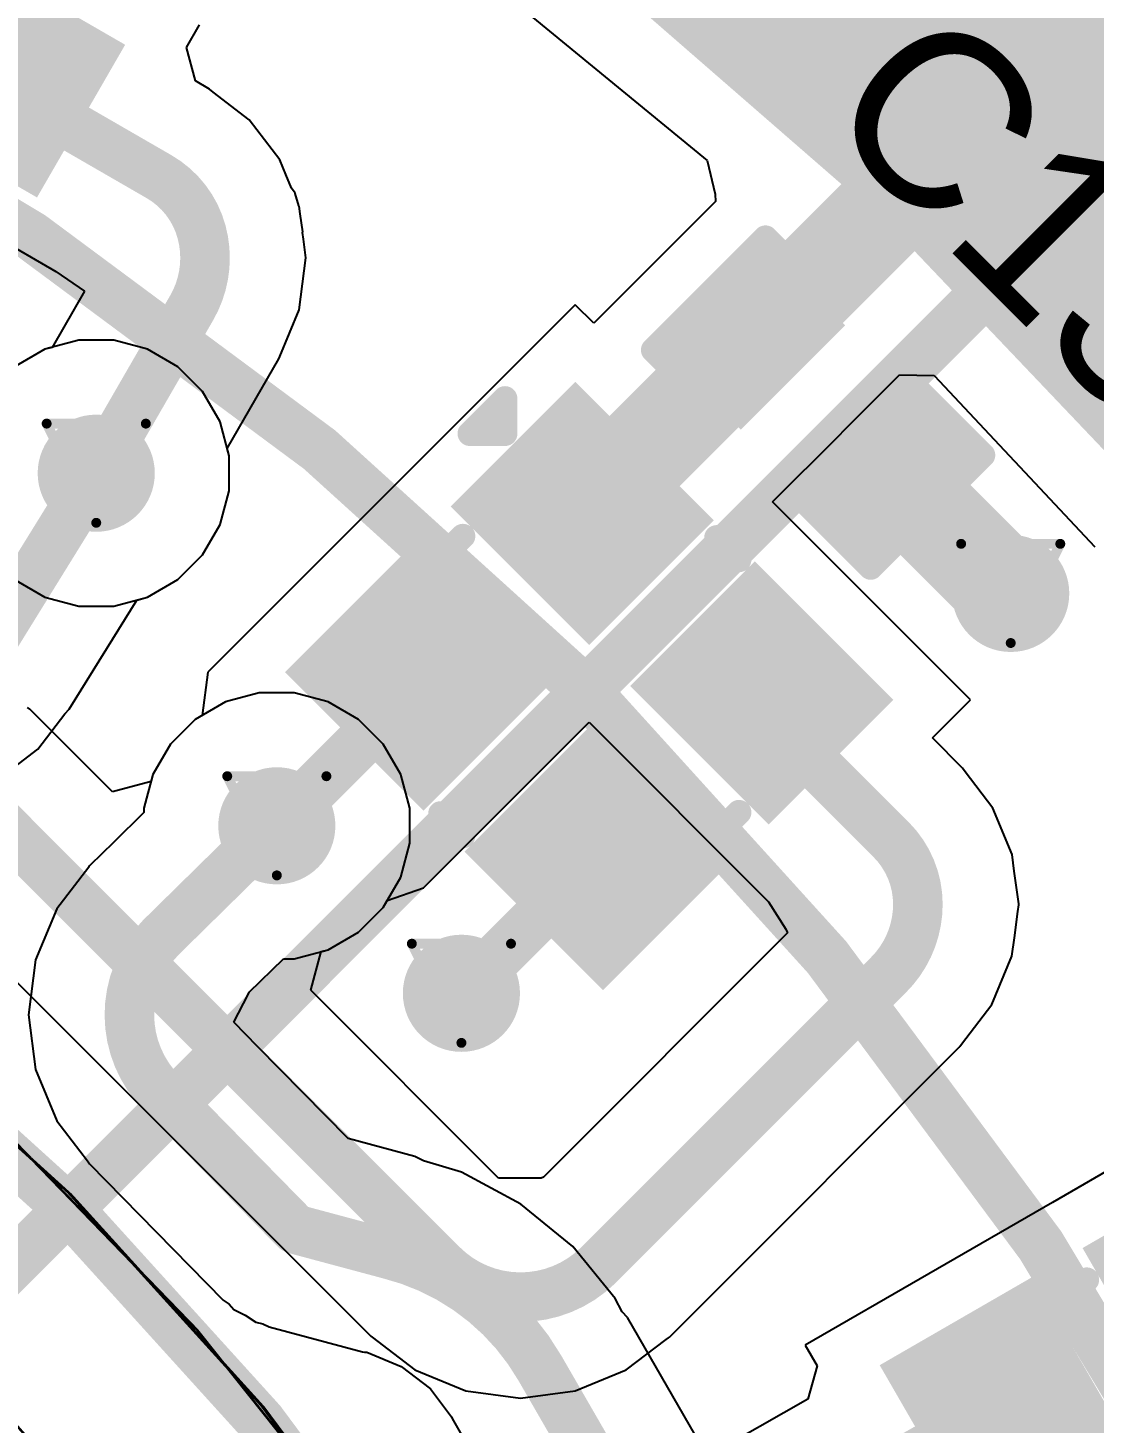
# Model space of a CAD drawing. Header units: inches. Extents: x -18 to 217, y -14 to 159.
# Drawn here: x 46.21 to 51.67, y 28.97 to 36.12 of the extents above; entities that cross this region are included whole.
import ezdxf

# ---------------------------------------------------------------- set-up
doc = ezdxf.new("R2010")
doc.units = ezdxf.units.IN
for name, color, linetype in [('Bottom Layer', 5, 'Continuous'), ('Dimension', 6, 'Continuous'), ('Drill Drawing', 1, 'Continuous'), ('Fabrication', 76, 'Continuous'), ('Mechanical 4', 56, 'Continuous'), ('Top Layer', 1, 'Continuous'), ('Top Overlay', 2, 'Continuous'), ('Top Paste', 8, 'Continuous'), ('Top Solder', 216, 'Continuous'), ('Via Holes', 16, 'Continuous')]:
    doc.layers.add(name, color=color, linetype=linetype)
doc.styles.add('Arial', font='', dxfattribs={"height": 0.2})
doc.styles.get('Arial').set_extended_font_data('Arial')

# ---------------------------------------------------------------- blocks, each defined once
blk = doc.blocks.new('SK6812_EC20_42')
at = {"layer": 'Top Layer'}
for points in [[(-1.04999917, 0.95000191), (-0.24999823, 0.95000191), (-0.24999823, 0.25000077), (-1.04999917, 0.25000077)], [(0.25000077, 0.9499993699999999), (1.05000171, 0.9499993699999999), (1.05000171, 0.24999823), (0.25000077, 0.24999823)], [(-1.04999917, -0.24999823), (-0.24999823, -0.24999823), (-0.24999823, -0.9499993699999999), (-1.04999917, -0.9499993699999999)], [(0.25000077, -0.24999823), (1.05000171, -0.24999823), (1.05000171, -0.9499993699999999), (0.25000077, -0.9499993699999999)]]:
    blk.add_hatch(color=1, dxfattribs=at).paths.add_polyline_path(points)
at = {"layer": 'Top Paste'}
for points in [[(-1.04999917, 0.95000191), (-0.24999823, 0.95000191), (-0.24999823, 0.25000077), (-1.04999917, 0.25000077)], [(0.25000077, 0.9499993699999999), (1.05000171, 0.9499993699999999), (1.05000171, 0.24999823), (0.25000077, 0.24999823)], [(-1.04999917, -0.24999823), (-0.24999823, -0.24999823), (-0.24999823, -0.9499993699999999), (-1.04999917, -0.9499993699999999)], [(0.25000077, -0.24999823), (1.05000171, -0.24999823), (1.05000171, -0.9499993699999999), (0.25000077, -0.9499993699999999)]]:
    blk.add_hatch(color=8, dxfattribs=at).paths.add_polyline_path(points)
at = {"layer": 'Top Solder'}
for points in [[(-1.15159917, 1.05160191), (-0.14839823, 1.05160191), (-0.14839823, 0.14840077), (-1.15159917, 0.14840077)], [(0.14840077, 1.05159937), (1.15160171, 1.05159937), (1.15160171, 0.14839823), (0.14840077, 0.14839823)], [(-1.15159917, -0.14839823), (-0.14839823, -0.14839823), (-0.14839823, -1.05159937), (-1.15159917, -1.05159937)], [(0.14840077, -0.14839823), (1.15160171, -0.14839823), (1.15160171, -1.05159937), (0.14840077, -1.05159937)]]:
    blk.add_hatch(color=216, dxfattribs=at).paths.add_polyline_path(points)
at = {"layer": 'Top Overlay', "const_width": 0.127}
for points in [[(0.0762, 1.00000054), (-0.085598, 1.00000054)], [(-0.999998, 0.0762), (-0.999998, -0.08560054)], [(0.999998, 0.0762), (0.999998, -0.08560054)], [(1.3462, -0.4826), (1.2192, -0.6096)], [(1.3462, -0.4826), (1.3462, -0.7365974599999999)], [(1.2192, -0.6096), (1.3462, -0.7365974599999999)], [(0.0762, -0.999998), (-0.08560054, -0.999998)]]:
    blk.add_lwpolyline(points, dxfattribs=at)
at = {"layer": 'Top Overlay', "const_width": 0.0635}
for points in [[(-0.117348, 1.00000054, 1), (-0.053848, 1.00000054, 1)], [(0.04445, 1.00000054, 1), (0.10795, 1.00000054, 1)], [(-1.031748, 0.0762, 1), (-0.968248, 0.0762, 1)], [(0.968248, 0.0762, 1), (1.031748, 0.0762, 1)], [(-1.031748, -0.08560054, 1), (-0.968248, -0.08560054, 1)], [(0.968248, -0.08560054, 1), (1.031748, -0.08560054, 1)], [(1.31445, -0.4826, 1), (1.37795, -0.4826, 1)], [(1.31445, -0.4826, 1), (1.37795, -0.4826, 1)], [(1.18745, -0.6096, 1), (1.25095, -0.6096, 1)], [(1.18745, -0.6096, 1), (1.25095, -0.6096, 1)], [(1.31445, -0.7365974599999999, 1), (1.37795, -0.7365974599999999, 1)], [(1.31445, -0.7365974599999999, 1), (1.37795, -0.7365974599999999, 1)], [(-0.11735054, -0.999998, 1), (-0.05385054, -0.999998, 1)], [(0.04445, -0.999998, 1), (0.10795, -0.999998, 1)]]:
    blk.add_lwpolyline(points, format="xyb", close=True, dxfattribs=at)
blk = doc.blocks.new('SK6812_EC20_43')
at = {"layer": 'Top Layer'}
for points in [[(-1.04999917, 0.95000191), (-0.24999823, 0.95000191), (-0.24999823, 0.25000077), (-1.04999917, 0.25000077)], [(0.24999823, 0.95000191), (1.04999917, 0.95000191), (1.04999917, 0.25000077), (0.24999823, 0.25000077)], [(-1.04999917, -0.24999823), (-0.24999823, -0.24999823), (-0.24999823, -0.9499993699999999), (-1.04999917, -0.9499993699999999)], [(0.25000077, -0.24999823), (1.05000171, -0.24999823), (1.05000171, -0.9499993699999999), (0.25000077, -0.9499993699999999)]]:
    blk.add_hatch(color=1, dxfattribs=at).paths.add_polyline_path(points)
at = {"layer": 'Top Paste'}
for points in [[(-1.04999917, 0.95000191), (-0.24999823, 0.95000191), (-0.24999823, 0.25000077), (-1.04999917, 0.25000077)], [(0.24999823, 0.95000191), (1.04999917, 0.95000191), (1.04999917, 0.25000077), (0.24999823, 0.25000077)], [(-1.04999917, -0.24999823), (-0.24999823, -0.24999823), (-0.24999823, -0.9499993699999999), (-1.04999917, -0.9499993699999999)], [(0.25000077, -0.24999823), (1.05000171, -0.24999823), (1.05000171, -0.9499993699999999), (0.25000077, -0.9499993699999999)]]:
    blk.add_hatch(color=8, dxfattribs=at).paths.add_polyline_path(points)
at = {"layer": 'Top Solder'}
for points in [[(-1.15159917, 1.05160191), (-0.14839823, 1.05160191), (-0.14839823, 0.14840077), (-1.15159917, 0.14840077)], [(0.14839823, 1.05160191), (1.15159917, 1.05160191), (1.15159917, 0.14840077), (0.14839823, 0.14840077)], [(-1.15159917, -0.14839823), (-0.14839823, -0.14839823), (-0.14839823, -1.05159937), (-1.15159917, -1.05159937)], [(0.14840077, -0.14839823), (1.15160171, -0.14839823), (1.15160171, -1.05159937), (0.14840077, -1.05159937)]]:
    blk.add_hatch(color=216, dxfattribs=at).paths.add_polyline_path(points)
at = {"layer": 'Top Overlay', "const_width": 0.127}
for points in [[(0.0762, 1.00000054), (-0.08560054, 1.00000054)], [(-0.999998, 0.0762), (-0.999998, -0.08560054)], [(0.999998, 0.0762), (0.999998, -0.08560054)], [(1.3462, -0.4826), (1.2192, -0.6096)], [(1.3462, -0.4826), (1.34620254, -0.7366)], [(1.2192, -0.6096), (1.34620254, -0.7366)], [(0.0762, -0.999998), (-0.08560054, -0.999998)]]:
    blk.add_lwpolyline(points, dxfattribs=at)
at = {"layer": 'Top Overlay', "const_width": 0.0635}
for points in [[(-0.11735054, 1.00000054, 1), (-0.05385054, 1.00000054, 1)], [(0.04445, 1.00000054, 1), (0.10795, 1.00000054, 1)], [(-1.031748, 0.0762, 1), (-0.968248, 0.0762, 1)], [(0.968248, 0.0762, 1), (1.031748, 0.0762, 1)], [(-1.031748, -0.08560054, 1), (-0.968248, -0.08560054, 1)], [(0.968248, -0.08560054, 1), (1.031748, -0.08560054, 1)], [(1.31445, -0.4826, 1), (1.37795, -0.4826, 1)], [(1.31445, -0.4826, 1), (1.37795, -0.4826, 1)], [(1.18745, -0.6096, 1), (1.25095, -0.6096, 1)], [(1.18745, -0.6096, 1), (1.25095, -0.6096, 1)], [(1.31445254, -0.7366, 1), (1.37795254, -0.7366, 1)], [(1.31445254, -0.7366, 1), (1.37795254, -0.7366, 1)], [(-0.11735054, -0.999998, 1), (-0.05385054, -0.999998, 1)], [(0.04445, -0.999998, 1), (0.10795, -0.999998, 1)]]:
    blk.add_lwpolyline(points, format="xyb", close=True, dxfattribs=at)
blk = doc.blocks.new('SK6812_EC20_44')
at = {"layer": 'Top Layer'}
for points in [[(-1.04999917, 0.95000191), (-0.24999823, 0.95000191), (-0.24999823, 0.25000077), (-1.04999917, 0.25000077)], [(0.25000077, 0.9499993699999999), (1.05000171, 0.9499993699999999), (1.05000171, 0.24999823), (0.25000077, 0.24999823)], [(-1.04999917, -0.24999823), (-0.24999823, -0.24999823), (-0.24999823, -0.9499993699999999), (-1.04999917, -0.9499993699999999)], [(0.25000077, -0.24999823), (1.05000171, -0.24999823), (1.05000171, -0.9499993699999999), (0.25000077, -0.9499993699999999)]]:
    blk.add_hatch(color=1, dxfattribs=at).paths.add_polyline_path(points)
at = {"layer": 'Top Paste'}
for points in [[(-1.04999917, 0.95000191), (-0.24999823, 0.95000191), (-0.24999823, 0.25000077), (-1.04999917, 0.25000077)], [(0.25000077, 0.9499993699999999), (1.05000171, 0.9499993699999999), (1.05000171, 0.24999823), (0.25000077, 0.24999823)], [(-1.04999917, -0.24999823), (-0.24999823, -0.24999823), (-0.24999823, -0.9499993699999999), (-1.04999917, -0.9499993699999999)], [(0.25000077, -0.24999823), (1.05000171, -0.24999823), (1.05000171, -0.9499993699999999), (0.25000077, -0.9499993699999999)]]:
    blk.add_hatch(color=8, dxfattribs=at).paths.add_polyline_path(points)
at = {"layer": 'Top Solder'}
for points in [[(-1.15159917, 1.05160191), (-0.14839823, 1.05160191), (-0.14839823, 0.14840077), (-1.15159917, 0.14840077)], [(0.14840077, 1.05159937), (1.15160171, 1.05159937), (1.15160171, 0.14839823), (0.14840077, 0.14839823)], [(-1.15159917, -0.14839823), (-0.14839823, -0.14839823), (-0.14839823, -1.05159937), (-1.15159917, -1.05159937)], [(0.14840077, -0.14839823), (1.15160171, -0.14839823), (1.15160171, -1.05159937), (0.14840077, -1.05159937)]]:
    blk.add_hatch(color=216, dxfattribs=at).paths.add_polyline_path(points)
at = {"layer": 'Top Overlay', "const_width": 0.127}
for points in [[(0.0762, 1.00000054), (-0.085598, 1.00000054)], [(-0.999998, 0.0762), (-0.999998, -0.08560054)], [(0.999998, 0.0762), (0.999998, -0.08560054)], [(1.3462, -0.4826), (1.2192, -0.6096)], [(1.3462, -0.4826), (1.3462, -0.7365974599999999)], [(1.3462, -0.7365974599999999), (1.2192, -0.6096)], [(0.0762, -0.999998), (-0.08560054, -0.999998)]]:
    blk.add_lwpolyline(points, dxfattribs=at)
at = {"layer": 'Top Overlay', "const_width": 0.0635}
for points in [[(-0.117348, 1.00000054, 1), (-0.053848, 1.00000054, 1)], [(0.04445, 1.00000054, 1), (0.10795, 1.00000054, 1)], [(-1.031748, 0.0762, 1), (-0.968248, 0.0762, 1)], [(0.968248, 0.0762, 1), (1.031748, 0.0762, 1)], [(-1.031748, -0.08560054, 1), (-0.968248, -0.08560054, 1)], [(0.968248, -0.08560054, 1), (1.031748, -0.08560054, 1)], [(1.31445, -0.4826, 1), (1.37795, -0.4826, 1)], [(1.31445, -0.4826, 1), (1.37795, -0.4826, 1)], [(1.18745, -0.6096, 1), (1.25095, -0.6096, 1)], [(1.18745, -0.6096, 1), (1.25095, -0.6096, 1)], [(1.31445, -0.7365974599999999, 1), (1.37795, -0.7365974599999999, 1)], [(1.31445, -0.7365974599999999, 1), (1.37795, -0.7365974599999999, 1)], [(-0.11735054, -0.999998, 1), (-0.05385054, -0.999998, 1)], [(0.04445, -0.999998, 1), (0.10795, -0.999998, 1)]]:
    blk.add_lwpolyline(points, format="xyb", close=True, dxfattribs=at)
blk = doc.blocks.new('C___0402_81')
at = {"layer": 'Top Layer'}
for points in [[(-0.6985050799999999, -0.31749746), (-0.6985050799999999, 0.31750254), (-0.2413050799999999, 0.31750254), (-0.24130508, -0.31749746)], [(0.24129746, -0.31749746), (0.24129746, 0.31750254), (0.69849746, 0.31750254), (0.69849746, -0.31749746)]]:
    blk.add_hatch(color=1, dxfattribs=at).paths.add_polyline_path(points)
at = {"layer": 'Top Paste'}
for points in [[(-0.6985050799999999, -0.31749746), (-0.6985050799999999, 0.31750254), (-0.2413050799999999, 0.31750254), (-0.24130508, -0.31749746)], [(0.24129746, -0.31749746), (0.24129746, 0.31750254), (0.69849746, 0.31750254), (0.69849746, -0.31749746)]]:
    blk.add_hatch(color=8, dxfattribs=at).paths.add_polyline_path(points)
at = {"layer": 'Top Solder'}
for points in [[(-0.75850496, -0.37749734), (-0.75850496, 0.37750242), (-0.1813051999999999, 0.37750242), (-0.1813052, -0.37749734)], [(0.18129758, -0.37749734), (0.18129758, 0.37750242), (0.7584973399999999, 0.37750242), (0.7584973399999999, -0.37749734)]]:
    blk.add_hatch(color=216, dxfattribs=at).paths.add_polyline_path(points)
at = {"layer": 'Top Overlay', "const_width": 0.127}
for points in [[(-0.27940254, 0.40639746), (-0.7874050799999999, 0.40640254)], [(-0.7874050799999999, 0.40640254), (-0.7874050799999999, -0.40640508)], [(0.7874, 0.4064), (0.27940254, 0.40640508)], [(0.7874, 0.4064), (0.7874, -0.4064)], [(-0.2794, -0.4064), (-0.7874050799999999, -0.40640508)], [(0.7874, -0.4064), (0.27939492, -0.40639746)]]:
    blk.add_lwpolyline(points, dxfattribs=at)
at = {"layer": 'Top Overlay', "const_width": 0.0635}
for points in [[(-0.8191550799999999, 0.40640254, 1), (-0.75565508, 0.40640254, 1)], [(-0.8191550799999999, 0.40640254, 1), (-0.75565508, 0.40640254, 1)], [(-0.31115254, 0.40639746, 1), (-0.24765254, 0.40639746, 1)], [(0.24765254, 0.40640508, 1), (0.31115254, 0.40640508, 1)], [(0.7556499999999999, 0.4064, 1), (0.8191499999999999, 0.4064, 1)], [(0.7556499999999999, 0.4064, 1), (0.8191499999999999, 0.4064, 1)], [(-0.8191550799999999, -0.40640508, 1), (-0.75565508, -0.40640508, 1)], [(-0.8191550799999999, -0.40640508, 1), (-0.75565508, -0.40640508, 1)], [(-0.31115, -0.4064, 1), (-0.24765, -0.4064, 1)], [(0.24764492, -0.40639746, 1), (0.31114492, -0.40639746, 1)], [(0.7556499999999999, -0.4064, 1), (0.8191499999999999, -0.4064, 1)], [(0.7556499999999999, -0.4064, 1), (0.8191499999999999, -0.4064, 1)]]:
    blk.add_lwpolyline(points, format="xyb", close=True, dxfattribs=at)

msp = doc.modelspace()

# ---------------------------------------------------------------- hatches: boundary and pattern name
at = {"layer": 'Bottom Layer'}
h = msp.add_hatch(color=5, dxfattribs=at)
edge = h.paths.add_edge_path()
edge.add_arc((46.56091525999999, 33.84036665999999), 0.2999994, 0, 360)
h = msp.add_hatch(color=5, dxfattribs=at)
edge = h.paths.add_edge_path()
edge.add_arc((51.24579032, 33.22461732), 0.2999994, 0, 360)
h = msp.add_hatch(color=5, dxfattribs=at)
edge = h.paths.add_edge_path()
edge.add_arc((47.486062, 32.0342641), 0.2999994, 0, 360)
h = msp.add_hatch(color=5, dxfattribs=at)
edge = h.paths.add_edge_path()
edge.add_arc((48.4317548, 31.176468), 0.2999994, 0, 360)
at = {"layer": 'Top Layer'}
h = msp.add_hatch(color=1, dxfattribs=at)
edge = h.paths.add_edge_path()
edge.add_arc((46.56091525999999, 33.84036665999999), 0.2999994, 0, 360)
h = msp.add_hatch(color=1, dxfattribs=at)
edge = h.paths.add_edge_path()
edge.add_arc((51.24579032, 33.22461732), 0.2999994, 0, 360)
h = msp.add_hatch(color=1, dxfattribs=at)
edge = h.paths.add_edge_path()
edge.add_arc((47.486062, 32.0342641), 0.2999994, 0, 360)
h = msp.add_hatch(color=1, dxfattribs=at)
edge = h.paths.add_edge_path()
edge.add_arc((48.4317548, 31.176468), 0.2999994, 0, 360)
at = {"layer": 'Via Holes'}
h = msp.add_hatch(color=7, dxfattribs=at)
edge = h.paths.add_edge_path()
edge.add_arc((46.56091525999999, 33.84036665999999), 0.1499997, 0, 360)
h = msp.add_hatch(color=7, dxfattribs=at)
edge = h.paths.add_edge_path()
edge.add_arc((51.24579032, 33.22461732), 0.1499997, 0, 360)
h = msp.add_hatch(color=7, dxfattribs=at)
edge = h.paths.add_edge_path()
edge.add_arc((47.486062, 32.0342641), 0.1499997, 0, 360)
h = msp.add_hatch(color=7, dxfattribs=at)
edge = h.paths.add_edge_path()
edge.add_arc((48.4317548, 31.176468), 0.1499997, 0, 360)

# ---------------------------------------------------------------- linework, layer by layer
at = {"layer": 'Bottom Layer'}
for p, q in [((46.47126088, 34.52136606), (46.29805828, 34.47495772)), ((46.65056964, 34.52136606), (46.47126088, 34.52136606)), ((46.82377224, 34.47495772), (46.65056964, 34.52136606)), ((46.29805828, 34.47495772), (46.1427703, 34.38530333999999)), ((46.97906021999999, 34.38530333999999), (46.82377224, 34.47495772)), ((47.10585193999999, 34.25851161999999), (46.97906021999999, 34.38530333999999)), ((47.19550632, 34.10322364), (47.10585193999999, 34.25851161999999)), ((47.24191465999999, 33.93002104), (47.19550632, 34.10322364)), ((47.24191465999999, 33.75071228), (47.24191465999999, 33.93002104)), ((47.19550632, 33.57750968), (47.24191465999999, 33.75071228)), ((47.10585193999999, 33.42222169999999), (47.19550632, 33.57750968)), ((46.97906021999999, 33.29542997999999), (47.10585193999999, 33.42222169999999)), ((46.82377224, 33.2057756), (46.97906021999999, 33.29542997999999)), ((46.42257162, 32.63246966), (46.76809798, 33.19085818)), ((46.76809798, 33.19085818), (46.82377224, 33.2057756)), ((47.22320501999999, 32.66885516), (47.06791704, 32.57920078)), ((47.39640762, 32.7152635), (47.22320501999999, 32.66885516)), ((47.57571638, 32.7152635), (47.39640762, 32.7152635)), ((47.74891897999999, 32.66885516), (47.57571638, 32.7152635)), ((47.90420696, 32.57920078), (47.74891897999999, 32.66885516)), ((46.26114446, 32.42728846), (46.40006975999999, 32.60833966)), ((46.40006975999999, 32.60833966), (46.42257162, 32.63246966)), ((47.06791704, 32.57920078), (46.94112532, 32.45240906)), ((48.03099868, 32.45240906), (47.90420696, 32.57920078)), ((46.94112532, 32.45240906), (46.85147094, 32.29712108)), ((48.12065306, 32.29712108), (48.03099868, 32.45240906)), ((46.0366491, 32.25502566), (46.26114446, 32.42728846)), ((46.85147094, 32.29712108), (46.8050626, 32.12391848)), ((48.1670614, 32.12391848), (48.12065306, 32.29712108)), ((46.8050626, 32.10316922), (46.64867226, 31.94947635999999)), ((46.8050626, 32.12391848), (46.8050626, 32.10316922)), ((48.1670614, 31.94460972), (48.1670614, 32.12391848)), ((46.64867226, 31.94947635999999), (46.52963516, 31.83250428)), ((48.12065306, 31.77140712), (48.1670614, 31.94460972)), ((46.52260952, 31.82217156), (46.35883794, 31.60874806)), ((46.52374998, 31.82384796), (46.52260952, 31.82217156)), ((46.52633062, 31.82943088), (46.52305655999999, 31.82452614)), ((46.52305655999999, 31.82452614), (46.52374998, 31.82384796)), ((46.52803496, 31.83056372), (46.52633062, 31.82943088)), ((46.52963516, 31.83250428), (46.52803496, 31.83056372)), ((48.03099868, 31.61611914), (48.12065306, 31.77140712)), ((46.35883794, 31.60874806), (46.25044344, 31.34705694)), ((47.90420696, 31.48932742), (48.03099868, 31.61611914)), ((47.74891897999999, 31.39967304), (47.90420696, 31.48932742)), ((47.57571638, 31.3532647), (47.74891897999999, 31.39967304)), ((46.25044344, 31.34705694), (46.2134712, 31.06622692)), ((47.34494214, 31.1813321), (47.5198948, 31.3532647)), ((47.5198948, 31.3532647), (47.57571638, 31.3532647)), ((47.2661488, 31.02812692), (47.3389325, 31.17031357999999)), ((47.3389325, 31.17031357999999), (47.34494214, 31.1813321)), ((46.2134712, 31.06622692), (46.25044344, 30.78539689999999)), ((47.38767256, 30.90432478), (47.2661488, 31.02812692)), ((47.85146894, 30.43184414), (47.38767256, 30.90432478)), ((46.25044344, 30.78539689999999), (46.35883794, 30.52370578)), ((46.35883794, 30.52370578), (46.51687166, 30.31775495999999)), ((48.1929694, 30.34033302), (47.85146894, 30.43184414)), ((46.51687166, 30.31775495999999), (46.52688942, 30.30245908)), ((46.52688942, 30.30245908), (47.211234, 29.60530019999999)), ((48.23734574, 30.31844838), (48.1929694, 30.34033302)), ((48.43187926, 30.25943656), (48.23734574, 30.31844838)), ((48.73556165999999, 30.09711278), (48.43187926, 30.25943656)), ((49.0017435, 29.87866516), (48.73556165999999, 30.09711278)), ((49.22019112, 29.61248332), (49.0017435, 29.87866516)), ((47.211234, 29.60530019999999), (47.24143714, 29.58471096)), ((49.25603814, 29.5454197), (49.22019112, 29.61248332)), ((47.24143714, 29.58471096), (47.26554427999999, 29.55722054)), ((47.26554427999999, 29.55722054), (47.3241878, 29.5283001)), ((47.3241878, 29.5283001), (47.37821868, 29.49146756)), ((49.28217982, 29.51561026), (49.25603814, 29.5454197)), ((50.9787398, 26.57708934), (49.28217982, 29.51561026)), ((47.37821868, 29.49146756), (47.4140149, 29.4840025)), ((47.4140149, 29.4840025), (47.44679614, 29.46783539999999)), ((47.44679614, 29.46783539999999), (47.9248343, 29.33973304)), ((47.9248343, 29.33973304), (47.93568264, 29.33902184)), ((47.93568264, 29.33902184), (47.94747586, 29.3374699)), ((47.94747586, 29.3374699), (48.12247424, 29.26498338)), ((48.12247424, 29.26498338), (48.2727508, 29.14967246)), ((48.2727508, 29.14967246), (48.38162535999999, 29.00778552)), ((48.38162535999999, 29.00778552), (48.38506198, 28.99765854)), ((48.38506198, 28.99765854), (50.13777882, 25.9618734))]:
    msp.add_line(p, q, dxfattribs=at)
at = {"layer": 'Bottom Layer', "const_width": 0.254}
for points in [[(45.98212546, 32.9050142), (46.56091525999999, 33.84036665999999)], [(46.89268498, 31.46307906), (47.48008538, 32.04034232)], [(46.89651783999999, 30.665293), (47.58086242, 29.96813411999999)], [(47.58086242, 29.96813411999999), (48.05890312, 29.84003176)], [(48.8336209, 29.2566344), (50.58633774, 26.22084926)]]:
    msp.add_lwpolyline(points, dxfattribs=at)
at = {"layer": 'Bottom Layer', "const_width": 0.127}
for points in [[(46.49741526, 33.84036665999999, 1), (46.62441525999999, 33.84036665999999, 1)], [(47.41658538, 32.04034232, 1), (47.54358538, 32.04034232, 1)], [(46.82908337999999, 31.46317812, 1), (46.95608338, 31.46317812, 1)], [(46.82918498, 31.46307906, 1), (46.95618498, 31.46307906, 1)], [(46.83301784, 30.665293, 1), (46.96001783999999, 30.665293, 1)], [(46.83302038, 30.66529046, 1), (46.96002038, 30.66529046, 1)], [(47.51736242, 29.96813411999999, 1), (47.64436242, 29.96813411999999, 1)], [(47.51736242, 29.96813411999999, 1), (47.64436242, 29.96813411999999, 1)], [(47.99540058, 29.84004446, 1), (48.12240058, 29.84004446, 1)], [(47.99540311999999, 29.84003176, 1), (48.12240311999999, 29.84003176, 1)], [(48.7701209, 29.2566344, 1), (48.8971209, 29.2566344, 1)], [(48.77012598, 29.25663948, 1), (48.89712598, 29.25663948, 1)]]:
    msp.add_lwpolyline(points, format="xyb", close=True, dxfattribs=at)
at = {"layer": 'Bottom Layer', "const_width": 0.254}
for points in [[(46.89652038, 30.66529046, -0.4105589686091918), (46.89258338, 31.46317812)], [(48.05890058, 29.84004446, -0.2036222772454965), (48.83362597999999, 29.25663948)]]:
    msp.add_lwpolyline(points, format="xyb", dxfattribs=at)
at = {"layer": 'Dimension', "const_width": 0.254}
for points in [[(58.31000022, 19.46699942, 1), (13.30999878, 19.46699942, 1)], [(54.56033537999999, 19.46692576, 1), (17.06033418, 19.46692576, 1)]]:
    msp.add_lwpolyline(points, format="xyb", close=True, dxfattribs=at)
msp.add_lwpolyline([(16.6536624, 0.30733746), (52.71610741999999, 36.36978248)], dxfattribs=at)
at = {"layer": 'Drill Drawing', "const_width": 0.0508}
for points in [[(46.30691526, 34.09436666), (46.81491526, 34.09436666)], [(46.30691526, 34.09436666), (46.56091525999999, 33.58636666)], [(46.56091525999999, 33.58636666), (46.81491526, 34.09436666)], [(50.99179032, 33.47861732), (51.49979032, 33.47861732)], [(50.99179032, 33.47861732), (51.24579032, 32.97061732)], [(51.24579032, 32.97061732), (51.49979032, 33.47861732)], [(47.23206199999999, 32.2882641), (47.74006199999999, 32.2882641)], [(47.23206199999999, 32.2882641), (47.486062, 31.7802641)], [(47.486062, 31.7802641), (47.74006199999999, 32.2882641)], [(48.1777548, 31.430468), (48.6857548, 31.430468)], [(48.1777548, 31.430468), (48.4317548, 30.922468)], [(48.4317548, 30.922468), (48.6857548, 31.430468)]]:
    msp.add_lwpolyline(points, dxfattribs=at)
at = {"layer": 'Drill Drawing', "const_width": 0.0254}
for points in [[(46.29421526, 34.09436666, 1), (46.31961525999999, 34.09436666, 1)], [(46.29421526, 34.09436666, 1), (46.31961525999999, 34.09436666, 1)], [(46.80221526, 34.09436666, 1), (46.82761525999999, 34.09436666, 1)], [(46.80221526, 34.09436666, 1), (46.82761525999999, 34.09436666, 1)], [(46.54821526, 33.58636666, 1), (46.57361526, 33.58636666, 1)], [(46.54821526, 33.58636666, 1), (46.57361526, 33.58636666, 1)], [(50.97909032, 33.47861732, 1), (51.00449032, 33.47861732, 1)], [(50.97909032, 33.47861732, 1), (51.00449032, 33.47861732, 1)], [(51.48709032, 33.47861732, 1), (51.51249032, 33.47861732, 1)], [(51.48709032, 33.47861732, 1), (51.51249032, 33.47861732, 1)], [(51.23309032, 32.97061732, 1), (51.25849032, 32.97061732, 1)], [(51.23309032, 32.97061732, 1), (51.25849032, 32.97061732, 1)], [(47.219362, 32.2882641, 1), (47.244762, 32.2882641, 1)], [(47.219362, 32.2882641, 1), (47.244762, 32.2882641, 1)], [(47.727362, 32.2882641, 1), (47.752762, 32.2882641, 1)], [(47.727362, 32.2882641, 1), (47.752762, 32.2882641, 1)], [(47.47336199999999, 31.7802641, 1), (47.498762, 31.7802641, 1)], [(47.47336199999999, 31.7802641, 1), (47.498762, 31.7802641, 1)], [(48.16505479999999, 31.430468, 1), (48.1904548, 31.430468, 1)], [(48.16505479999999, 31.430468, 1), (48.1904548, 31.430468, 1)], [(48.6730548, 31.430468, 1), (48.6984548, 31.430468, 1)], [(48.6730548, 31.430468, 1), (48.6984548, 31.430468, 1)], [(48.4190548, 30.922468, 1), (48.4444548, 30.922468, 1)], [(48.4190548, 30.922468, 1), (48.4444548, 30.922468, 1)]]:
    msp.add_lwpolyline(points, format="xyb", close=True, dxfattribs=at)
at = {"layer": 'Fabrication', "const_width": 0.0127}
for points in [[(51.66361016, 41.7518342, -1.086164305694863), (58.00595968, 35.40960913999999)], [(51.66361016, 41.7518342, -1.086164305694863), (58.00595968, 35.40960913999999)], [(53.19354867999999, 31.33267292, -1.167099627659095), (15.6750893, 13.58702642)], [(53.19354867999999, 31.33267292, -1.167099627659095), (15.6750893, 13.58702642)], [(53.19354867999999, 31.33267292, -1.167099627659095), (15.6750893, 13.58702642)], [(53.19354867999999, 31.33267292, -1.167099627659095), (15.6750893, 13.58702642)], [(54.51114574, 31.13829434, -1.205705075990638), (14.17744688, 15.54997652)], [(54.51114574, 31.13829434, -1.205705075990638), (14.17744688, 15.54997652)], [(46.06760662, 30.49484122, -1.25098555056393), (21.84603454, 14.07376662)], [(46.06760662, 30.49484122, -1.25098555056393), (21.84603454, 14.07376662)], [(46.06760662, 30.49484122, -1.25098555056393), (21.84603454, 14.07376662)], [(46.06760662, 30.49484122, -1.25098555056393), (21.84603454, 14.07376662)], [(44.83044628, 30.25690164, -1.342702750343207), (22.3943037, 15.54997652)]]:
    msp.add_lwpolyline(points, format="xyb", dxfattribs=at)
at = {"layer": 'Mechanical 4', "const_width": 0.0127}
for points in [[(50.81100582, 19.54995328, 1), (20.81100486, 19.54995328, 1)], [(50.81100582, 19.54995328, 1), (20.81100486, 19.54995328, 1)], [(50.81100582, 19.54995328, 1), (20.81100486, 19.54995328, 1)], [(50.81100582, 19.54995328, 1), (20.81100486, 19.54995328, 1)], [(50.8248031, 19.53848518, 1), (20.82480214, 19.53848518, 1)], [(50.8248031, 19.53848518, 1), (20.82480214, 19.53848518, 1)], [(50.8248031, 19.53848518, 1), (20.82480214, 19.53848518, 1)], [(50.8248031, 19.53848518, 1), (20.82480214, 19.53848518, 1)]]:
    msp.add_lwpolyline(points, format="xyb", close=True, dxfattribs=at)
at = {"layer": 'Top Layer'}
for p, q in [((48.65666417999999, 36.29061575999999), (49.69124935999999, 35.44155726)), ((47.02376167999999, 36.02109127999999), (47.09078466, 36.13717944)), ((47.06977886, 35.84934664), (47.02376167999999, 36.02109127999999)), ((47.14177008, 35.80778462), (47.06977886, 35.84934664)), ((47.15913352, 35.79255732), (47.14177008, 35.80778462)), ((47.34497008, 35.64995918), (47.15913352, 35.79255732)), ((47.5014163, 35.44607592), (47.34497008, 35.64995918)), ((45.23395322, 35.5210491), (46.3544031, 34.87415936)), ((47.53285388, 35.37018071999999), (47.5014163, 35.44607592)), ((49.69124935999999, 35.44155726), (49.73204175999999, 35.2695002)), ((47.56195719999999, 35.29992178), (47.53285388, 35.37018071999999)), ((47.57922919999999, 35.27407728), (47.56195719999999, 35.29992178)), ((47.57935112, 35.27368866), (47.57922919999999, 35.27407728)), ((47.59943998, 35.2104071), (47.57935112, 35.27368866)), ((49.73266152, 35.23151958), (49.48107198, 34.97993003999999)), ((49.73204175999999, 35.2695002), (49.73266152, 35.23151958)), ((47.60011307999999, 35.20878404), (47.59943998, 35.2104071)), ((47.60531245999999, 35.16927942), (47.60011307999999, 35.20878404)), ((47.61865508, 35.07586076), (47.60531245999999, 35.16927942)), ((47.6180277, 35.07271116), (47.61865508, 35.07586076)), ((47.62247523999999, 35.03889614), (47.6180277, 35.07271116)), ((47.63513206, 34.94276222), (47.62247523999999, 35.03889614)), ((49.44714011999999, 34.94599563999999), (49.10973414, 34.60858966)), ((49.4810542, 34.97991226), (49.44714011999999, 34.94599563999999)), ((49.48106436, 34.97991988), (49.4810542, 34.97991226)), ((49.48107198, 34.97993003999999), (49.48106436, 34.97991988)), ((46.3544031, 34.87415936), (46.50087981999999, 34.77226218)), ((47.60011054, 34.6767404), (47.63513206, 34.94276222)), ((46.50087981999999, 34.77226218), (46.33492892, 34.48483578)), ((47.50103276, 34.43754606), (47.60011054, 34.6767404)), ((49.01529439999999, 34.7030294), (47.98150423999999, 33.6692367)), ((49.10973414, 34.60858966), (49.01529439999999, 34.7030294)), ((46.29805828, 34.47495772), (46.1427703, 34.38530333999999)), ((46.33492892, 34.48483578), (46.29805828, 34.47495772)), ((47.23204168, 33.96687136), (47.49709068, 34.42593572)), ((47.49709068, 34.42593572), (47.50103276, 34.43754606)), ((50.39671404, 34.0643337), (50.67592608, 34.34354574)), ((50.67592608, 34.34354574), (50.85370322, 34.34063743999999)), ((50.85370322, 34.34063743999999), (51.67584787999999, 33.46284392)), ((50.02535334, 33.69297046), (50.3627771, 34.03039422)), ((50.3627771, 34.03039422), (50.36278471999999, 34.03040438)), ((50.36278471999999, 34.03040438), (50.36279488, 34.030412)), ((50.36279488, 34.030412), (50.39670896, 34.06432607999999)), ((50.39670896, 34.06432607999999), (50.39671404, 34.0643337)), ((47.24191465999999, 33.93002104), (47.23204168, 33.96687136)), ((47.24191465999999, 33.75071228), (47.24191465999999, 33.93002104)), ((47.19550632, 33.57750968), (47.24191465999999, 33.75071228)), ((47.98150423999999, 33.6692367), (47.1329766, 32.82070906)), ((51.03903178, 32.67929202), (50.02535334, 33.69297046)), ((47.10585193999999, 33.42222169999999), (47.19550632, 33.57750968)), ((46.97906021999999, 33.29542997999999), (47.10585193999999, 33.42222169999999)), ((46.1427703, 33.29542997999999), (46.29805828, 33.2057756)), ((46.82377224, 33.2057756), (46.97906021999999, 33.29542997999999)), ((46.29805828, 33.2057756), (46.47126088, 33.15936726)), ((46.47126088, 33.15936726), (46.65056964, 33.15936726)), ((46.65056964, 33.15936726), (46.82377224, 33.2057756)), ((47.1329766, 32.8207116), (47.10285982, 32.599376)), ((47.1329766, 32.82070906), (47.1329766, 32.8207116)), ((50.84443476, 32.484695), (51.03903178, 32.67929202)), ((46.22082704, 32.63134951999999), (46.20819816, 32.6397874)), ((46.6436583, 32.20851826), (46.22082704, 32.63134951999999)), ((47.10285982, 32.599376), (47.06791704, 32.57920078)), ((47.06791704, 32.57920078), (46.94112532, 32.45240906)), ((48.23747528, 31.71621038), (49.08600291999999, 32.56473802)), ((49.08600291999999, 32.56473802), (50.00523908, 31.64550186)), ((46.94112532, 32.45240906), (46.85147094, 32.29712108)), ((50.99926554, 32.32985914), (50.84443476, 32.484695)), ((51.0120646, 32.310705), (50.99926554, 32.32985914)), ((51.15469576, 32.12482526), (51.0120646, 32.310705)), ((46.8419688, 32.26165506), (46.6436583, 32.20851826)), ((46.85147094, 32.29712108), (46.8419688, 32.26165506)), ((51.25304202, 31.88739876), (51.15469576, 32.12482526)), ((51.26423579999999, 31.80236718), (51.25304202, 31.88739876)), ((51.287934, 31.6344427), (51.26423579999999, 31.80236718)), ((45.61402866, 31.77316226), (47.96703385999999, 29.42014182)), ((48.05117389999999, 31.65106446), (48.23747782, 31.71621038)), ((48.23747782, 31.71621038), (48.23747528, 31.71621038)), ((47.90420696, 31.48932742), (48.03099868, 31.61611914)), ((48.03099868, 31.61611914), (48.05117389999999, 31.65106446)), ((50.00523908, 31.64550186), (50.09428132, 31.50458266)), ((51.26427898, 31.4603511), (51.28256444, 31.59480092)), ((51.28256444, 31.59480092), (51.28721518, 31.62898424)), ((51.28721518, 31.62898424), (51.28811942, 31.63351051999999)), ((51.28794669999999, 31.63438936), (51.287934, 31.6344427)), ((51.28795177999999, 31.63438936), (51.28794669999999, 31.63438936)), ((51.28811942, 31.63351051999999), (51.28795177999999, 31.63438936)), ((47.74891897999999, 31.39967304), (47.90420696, 31.48932742)), ((50.10218834, 31.4854971), (48.85154822, 30.23484428)), ((50.09428132, 31.50458266), (50.10218834, 31.4854971)), ((51.25193965999999, 31.36662002), (51.26427898, 31.4603511)), ((47.66031107999999, 31.19185786), (47.71345041999999, 31.39016836)), ((47.71345041999999, 31.39016836), (47.74891897999999, 31.39967304)), ((51.14925761999999, 31.11872618), (51.25193965999999, 31.36662002)), ((48.6221278, 30.23003606), (47.66031107999999, 31.19185786)), ((50.99344893999999, 30.91567604), (51.14925761999999, 31.11872618)), ((49.61837676, 29.5366821), (50.98379439999999, 30.90211752)), ((50.98379439999999, 30.90211752), (50.98415, 30.90264838)), ((50.98415, 30.90264838), (50.98468594, 30.90300906)), ((50.98468594, 30.90300906), (50.9857248, 30.904053)), ((50.9857248, 30.904053), (50.99344893999999, 30.91567604)), ((52.49818558, 30.70478238), (51.45895474, 30.10478358)), ((48.84086244, 30.22900736), (48.6221278, 30.23003606)), ((48.85154822, 30.23484428), (48.84086244, 30.22900736)), ((51.45895474, 30.10478358), (50.1928257, 29.37378428)), ((49.49739655999999, 29.41569936), (49.61837676, 29.5366821)), ((47.96703385999999, 29.42014182), (47.9743389, 29.41525994)), ((47.9743389, 29.41525994), (48.19257569999999, 29.24780028)), ((49.27654102, 29.24780028), (49.47997724, 29.4039036)), ((49.47997724, 29.4039036), (49.4920143, 29.41194778)), ((49.4920143, 29.41194778), (49.49211336, 29.41184618)), ((49.49211336, 29.41184618), (49.4970181, 29.41512024)), ((49.4970181, 29.41512024), (49.49739655999999, 29.41569936)), ((50.1928257, 29.37378428), (50.25378569999999, 29.26819648)), ((48.19257569999999, 29.24780028), (48.45400773999999, 29.13950992)), ((49.01510898, 29.13950992), (49.27654102, 29.24780028)), ((50.25378569999999, 29.26819648), (50.20701922, 29.09665504)), ((48.45400773999999, 29.13950992), (48.73455835999999, 29.10257578)), ((48.73455835999999, 29.10257578), (49.01510898, 29.13950992)), ((50.20701922, 29.09665504), (49.36489492, 28.6201866))]:
    msp.add_line(p, q, dxfattribs=at)
for points, const_width in [([(23.95966252, 38.67549034, -0.538770409587209), (58.0621648, 22.88544064)], 2.032), ([(46.88278913999999, 35.35922062, -0.1984661258569603), (47.10070081999999, 35.07586076)], 0.254), ([(47.10070081999999, 35.07586584, -0.2007135270102287), (47.04852921999999, 34.6849319)], 0.254), ([(50.63301277999999, 31.963614, -0.1984661258569603), (50.77016262, 31.63351051999999)], 0.254), ([(50.77016769999999, 31.63350798, -0.2007135270102287), (50.6185932, 31.26939644)], 0.254), ([(49.13076534, 29.781373, -0.411353542062439), (48.33328408, 29.78639458)], 0.254)]:
    msp.add_lwpolyline(points, format="xyb", dxfattribs=dict(at, const_width=const_width))
for points, const_width in [([(46.03821882, 35.84683204), (46.88279676, 35.35922316)], 0.254), ([(49.93888157999999, 34.52212044), (51.17775895999999, 35.76100036)], 0.508), ([(46.56091525999999, 33.84036665999999), (47.0485343, 34.6849192)], 0.254), ([(49.05064865999999, 33.63388498), (49.9049675, 34.48820382)], 0.508), ([(49.9049675, 34.48820382), (49.93888157999999, 34.52212044)], 0.508), ([(50.66311686, 33.7978877), (51.20046909999999, 33.26055578)], 0.508), ([(47.4860747, 32.0343276), (48.17566437999999, 32.7239122)], 0.254), ([(49.94343326, 32.6532113), (50.63301532, 31.96361654)], 0.254), ([(45.85457936, 32.26510438), (48.33328153999999, 29.78638949999999)], 0.254), ([(48.43176496, 31.1765315), (49.12135971999999, 31.8661161)], 0.254), ([(49.13066628, 29.78146698), (50.61754671999999, 31.26836266)], 0.254), ([(50.61754671999999, 31.26836266), (50.61858558, 31.2694066)], 0.254), ([(49.6199541, 28.1693874), (51.1855466, 29.05518954)], 0.254)]:
    msp.add_lwpolyline(points, dxfattribs=dict(at, const_width=const_width))
for points, const_width in [([(51.05075896, 35.76100036, 1), (51.30475896, 35.76100036, 1)], 0.254), ([(46.81928914, 35.35922062, 1), (46.94628914, 35.35922062, 1)], 0.127), ([(46.81929675999999, 35.35922316, 1), (46.94629676, 35.35922316, 1)], 0.127), ([(47.03720082, 35.07586584, 1), (47.16420082, 35.07586584, 1)], 0.127), ([(47.03720082, 35.07586076, 1), (47.16420082, 35.07586076, 1)], 0.127), ([(46.98502921999999, 34.6849319, 1), (47.11202922, 34.6849319, 1)], 0.127), ([(46.9850343, 34.6849192, 1), (47.1120343, 34.6849192, 1)], 0.127), ([(49.7779675, 34.48820382, 1), (50.0319675, 34.48820382, 1)], 0.254), ([(49.7779675, 34.48820382, 1), (50.0319675, 34.48820382, 1)], 0.254), ([(49.81188158, 34.52212044, 1), (50.06588158, 34.52212044, 1)], 0.254), ([(49.81188158, 34.52212044, 1), (50.06588158, 34.52212044, 1)], 0.254), ([(50.53611685999999, 33.7978877, 1), (50.79011686, 33.7978877, 1)], 0.254), ([(46.49741526, 33.84036665999999, 1), (46.62441525999999, 33.84036665999999, 1)], 0.127), ([(48.92364866, 33.63388498, 1), (49.17764866, 33.63388498, 1)], 0.254), ([(51.0734691, 33.26055578, 1), (51.3274691, 33.26055578, 1)], 0.254), ([(48.11216438, 32.7239122, 1), (48.23916438, 32.7239122, 1)], 0.127), ([(49.87993326, 32.6532113, 1), (50.00693326, 32.6532113, 1)], 0.127), ([(47.4225747, 32.0343276, 1), (47.54957469999999, 32.0343276, 1)], 0.127), ([(50.56951278, 31.963614, 1), (50.69651277999999, 31.963614, 1)], 0.127), ([(50.56951532, 31.96361654, 1), (50.69651532, 31.96361654, 1)], 0.127), ([(49.05785972, 31.8661161, 1), (49.18485971999999, 31.8661161, 1)], 0.127), ([(50.70666262, 31.63351051999999, 1), (50.83366262, 31.63351051999999, 1)], 0.127), ([(50.7066677, 31.63350798, 1), (50.8336677, 31.63350798, 1)], 0.127), ([(50.55404672, 31.26836266, 1), (50.68104672, 31.26836266, 1)], 0.127), ([(50.55404672, 31.26836266, 1), (50.68104672, 31.26836266, 1)], 0.127), ([(50.55508558, 31.2694066, 1), (50.68208558, 31.2694066, 1)], 0.127), ([(50.5550932, 31.26939644, 1), (50.6820932, 31.26939644, 1)], 0.127), ([(48.36826496, 31.1765315, 1), (48.49526496, 31.1765315, 1)], 0.127), ([(48.26978154, 29.78638949999999, 1), (48.39678154, 29.78638949999999, 1)], 0.127), ([(48.26978408, 29.78639458, 1), (48.39678408, 29.78639458, 1)], 0.127), ([(49.06716628, 29.78146698, 1), (49.19416628, 29.78146698, 1)], 0.127), ([(49.06726534, 29.781373, 1), (49.19426534, 29.781373, 1)], 0.127), ([(51.1220466, 29.05518954, 1), (51.24904659999999, 29.05518954, 1)], 0.127)]:
    msp.add_lwpolyline(points, format="xyb", close=True, dxfattribs=dict(at, const_width=const_width))
at = {"layer": 'Top Overlay', "const_width": 0.254}
msp.add_lwpolyline([(50.8103505, 19.46693338, 1), (20.81034954, 19.46693338, 1)], format="xyb", close=True, dxfattribs=at)

# ---------------------------------------------------------------- block references
for name, p, rotation in [('SK6812_EC20_44', (45.18600564, 35.69999972), 150), ('C___0402_81', (50.2590054, 34.2020017), 135), ('SK6812_EC20_43', (49.08600546, 32.75000053999999), 135), ('SK6812_EC20_42', (52.06100585999999, 28.80000082), 120)]:
    msp.add_blockref(name, p, dxfattribs=dict(rotation=rotation))

# ---------------------------------------------------------------- texts
at = {"layer": 'Top Overlay', "style": 'Arial'}
msp.add_text('C13', height=0.889, rotation=315, dxfattribs=at).set_placement((50.2463054, 35.66793476))

doc.saveas('drawing.dxf')
